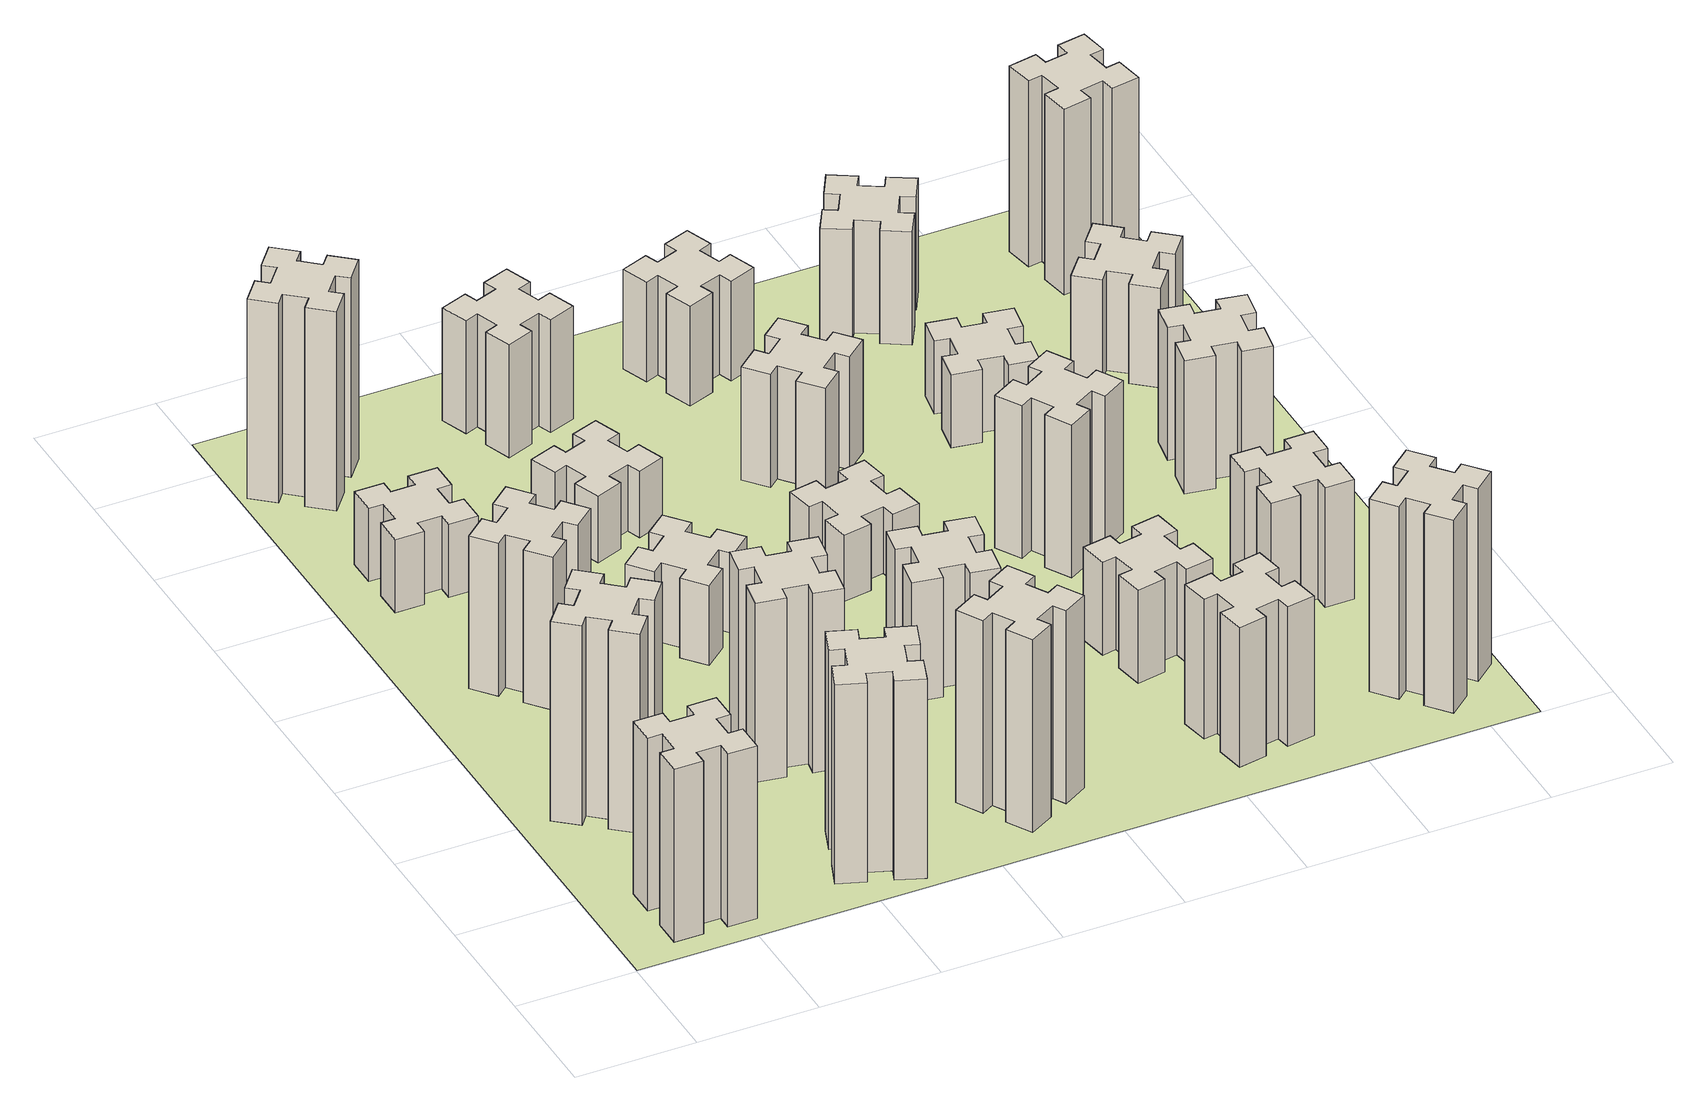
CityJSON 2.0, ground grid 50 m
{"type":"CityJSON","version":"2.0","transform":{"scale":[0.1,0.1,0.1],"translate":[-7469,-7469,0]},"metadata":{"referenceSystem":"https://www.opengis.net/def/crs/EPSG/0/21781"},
"CityObjects":{
"building1":{"type":"Building","attributes":{"class":"1000","function":"1000","usage":"1000","yearOfConstruction":2016,"roofType":"1000","measuredHeight":78,"storeysAboveGround":30,"storeysBelowGround":0},"geometry":[{"type":"Solid","lod":"1","boundaries":[[[[0,1,2,3,4,5,6,7,8,9,10,11,12,13,14,15,16,17,18,19]],[[17,16,20,21]],[[16,15,22,20]],[[15,14,23,22]],[[14,13,24,23]],[[13,12,25,24]],[[12,11,26,25]],[[11,10,27,26]],[[10,9,28,27]],[[9,8,29,28]],[[8,7,30,29]],[[7,6,31,30]],[[6,5,32,31]],[[5,4,33,32]],[[4,3,34,33]],[[3,2,35,34]],[[2,1,36,35]],[[1,0,37,36]],[[0,19,38,37]],[[19,18,39,38]],[[18,17,21,39]],[[24,25,26,27,28,29,30,31,32,33,34,35,36,37,38,39,21,20,22,23]]]]}]},
"building2":{"type":"Building","attributes":{"class":"1000","function":"1000","usage":"1000","yearOfConstruction":2016,"roofType":"1000","measuredHeight":90,"storeysAboveGround":30,"storeysBelowGround":0},"geometry":[{"type":"Solid","lod":"1","boundaries":[[[[40,41,42,43,44,45,46,47,48,49,50,51,52,53,54,55,56,57,58,59]],[[57,56,60,61]],[[56,55,62,60]],[[55,54,63,62]],[[54,53,64,63]],[[53,52,65,64]],[[52,51,66,65]],[[51,50,67,66]],[[50,49,68,67]],[[49,48,69,68]],[[48,47,70,69]],[[47,46,71,70]],[[46,45,72,71]],[[45,44,73,72]],[[44,43,74,73]],[[43,42,75,74]],[[42,41,76,75]],[[41,40,77,76]],[[40,59,78,77]],[[59,58,79,78]],[[58,57,61,79]],[[64,65,66,67,68,69,70,71,72,73,74,75,76,77,78,79,61,60,62,63]]]]}]},
"building3":{"type":"Building","attributes":{"class":"1000","function":"1000","usage":"1000","yearOfConstruction":2016,"roofType":"1000","measuredHeight":69,"storeysAboveGround":30,"storeysBelowGround":0},"geometry":[{"type":"Solid","lod":"1","boundaries":[[[[80,81,82,83,84,85,86,87,88,89,90,91,92,93,94,95,96,97,98,99]],[[97,96,100,101]],[[96,95,102,100]],[[95,94,103,102]],[[94,93,104,103]],[[93,92,105,104]],[[92,91,106,105]],[[91,90,107,106]],[[90,89,108,107]],[[89,88,109,108]],[[88,87,110,109]],[[87,86,111,110]],[[86,85,112,111]],[[85,84,113,112]],[[84,83,114,113]],[[83,82,115,114]],[[82,81,116,115]],[[81,80,117,116]],[[80,99,118,117]],[[99,98,119,118]],[[98,97,101,119]],[[104,105,106,107,108,109,110,111,112,113,114,115,116,117,118,119,101,100,102,103]]]]}]},
"building4":{"type":"Building","attributes":{"class":"1000","function":"1000","usage":"1000","yearOfConstruction":2016,"roofType":"1000","measuredHeight":33,"storeysAboveGround":30,"storeysBelowGround":0},"geometry":[{"type":"Solid","lod":"1","boundaries":[[[[120,121,122,123,124,125,126,127,128,129,130,131,132,133,134,135,136,137,138,139]],[[137,136,140,141]],[[136,135,142,140]],[[135,134,143,142]],[[134,133,144,143]],[[133,132,145,144]],[[132,131,146,145]],[[131,130,147,146]],[[130,129,148,147]],[[129,128,149,148]],[[128,127,150,149]],[[127,126,151,150]],[[126,125,152,151]],[[125,124,153,152]],[[124,123,154,153]],[[123,122,155,154]],[[122,121,156,155]],[[121,120,157,156]],[[120,139,158,157]],[[139,138,159,158]],[[138,137,141,159]],[[144,145,146,147,148,149,150,151,152,153,154,155,156,157,158,159,141,140,142,143]]]]}]},
"building5":{"type":"Building","attributes":{"class":"1000","function":"1000","usage":"1000","yearOfConstruction":2016,"roofType":"1000","measuredHeight":90,"storeysAboveGround":30,"storeysBelowGround":0},"geometry":[{"type":"Solid","lod":"1","boundaries":[[[[160,161,162,163,164,165,166,167,168,169,170,171,172,173,174,175,176,177,178,179]],[[177,176,180,181]],[[176,175,182,180]],[[175,174,183,182]],[[174,173,184,183]],[[173,172,185,184]],[[172,171,186,185]],[[171,170,187,186]],[[170,169,188,187]],[[169,168,189,188]],[[168,167,190,189]],[[167,166,191,190]],[[166,165,192,191]],[[165,164,193,192]],[[164,163,194,193]],[[163,162,195,194]],[[162,161,196,195]],[[161,160,197,196]],[[160,179,198,197]],[[179,178,199,198]],[[178,177,181,199]],[[184,185,186,187,188,189,190,191,192,193,194,195,196,197,198,199,181,180,182,183]]]]}]},
"building6":{"type":"Building","attributes":{"class":"1000","function":"1000","usage":"1000","yearOfConstruction":2016,"roofType":"1000","measuredHeight":90,"storeysAboveGround":30,"storeysBelowGround":0},"geometry":[{"type":"Solid","lod":"1","boundaries":[[[[200,201,202,203,204,205,206,207,208,209,210,211,212,213,214,215,216,217,218,219]],[[217,216,220,221]],[[216,215,222,220]],[[215,214,223,222]],[[214,213,224,223]],[[213,212,225,224]],[[212,211,226,225]],[[211,210,227,226]],[[210,209,228,227]],[[209,208,229,228]],[[208,207,230,229]],[[207,206,231,230]],[[206,205,232,231]],[[205,204,233,232]],[[204,203,234,233]],[[203,202,235,234]],[[202,201,236,235]],[[201,200,237,236]],[[200,219,238,237]],[[219,218,239,238]],[[218,217,221,239]],[[224,225,226,227,228,229,230,231,232,233,234,235,236,237,238,239,221,220,222,223]]]]}]},
"building7":{"type":"Building","attributes":{"class":"1000","function":"1000","usage":"1000","yearOfConstruction":2016,"roofType":"1000","measuredHeight":81,"storeysAboveGround":30,"storeysBelowGround":0},"geometry":[{"type":"Solid","lod":"1","boundaries":[[[[240,241,242,243,244,245,246,247,248,249,250,251,252,253,254,255,256,257,258,259]],[[257,256,260,261]],[[256,255,262,260]],[[255,254,263,262]],[[254,253,264,263]],[[253,252,265,264]],[[252,251,266,265]],[[251,250,267,266]],[[250,249,268,267]],[[249,248,269,268]],[[248,247,270,269]],[[247,246,271,270]],[[246,245,272,271]],[[245,244,273,272]],[[244,243,274,273]],[[243,242,275,274]],[[242,241,276,275]],[[241,240,277,276]],[[240,259,278,277]],[[259,258,279,278]],[[258,257,261,279]],[[264,265,266,267,268,269,270,271,272,273,274,275,276,277,278,279,261,260,262,263]]]]}]},
"building8":{"type":"Building","attributes":{"class":"1000","function":"1000","usage":"1000","yearOfConstruction":2016,"roofType":"1000","measuredHeight":36,"storeysAboveGround":30,"storeysBelowGround":0},"geometry":[{"type":"Solid","lod":"1","boundaries":[[[[280,281,282,283,284,285,286,287,288,289,290,291,292,293,294,295,296,297,298,299]],[[297,296,300,301]],[[296,295,302,300]],[[295,294,303,302]],[[294,293,304,303]],[[293,292,305,304]],[[292,291,306,305]],[[291,290,307,306]],[[290,289,308,307]],[[289,288,309,308]],[[288,287,310,309]],[[287,286,311,310]],[[286,285,312,311]],[[285,284,313,312]],[[284,283,314,313]],[[283,282,315,314]],[[282,281,316,315]],[[281,280,317,316]],[[280,299,318,317]],[[299,298,319,318]],[[298,297,301,319]],[[304,305,306,307,308,309,310,311,312,313,314,315,316,317,318,319,301,300,302,303]]]]}]},
"building9":{"type":"Building","attributes":{"class":"1000","function":"1000","usage":"1000","yearOfConstruction":2016,"roofType":"1000","measuredHeight":87,"storeysAboveGround":30,"storeysBelowGround":0},"geometry":[{"type":"Solid","lod":"1","boundaries":[[[[320,321,322,323,324,325,326,327,328,329,330,331,332,333,334,335,336,337,338,339]],[[337,336,340,341]],[[336,335,342,340]],[[335,334,343,342]],[[334,333,344,343]],[[333,332,345,344]],[[332,331,346,345]],[[331,330,347,346]],[[330,329,348,347]],[[329,328,349,348]],[[328,327,350,349]],[[327,326,351,350]],[[326,325,352,351]],[[325,324,353,352]],[[324,323,354,353]],[[323,322,355,354]],[[322,321,356,355]],[[321,320,357,356]],[[320,339,358,357]],[[339,338,359,358]],[[338,337,341,359]],[[344,345,346,347,348,349,350,351,352,353,354,355,356,357,358,359,341,340,342,343]]]]}]},
"building10":{"type":"Building","attributes":{"class":"1000","function":"1000","usage":"1000","yearOfConstruction":2016,"roofType":"1000","measuredHeight":30,"storeysAboveGround":30,"storeysBelowGround":0},"geometry":[{"type":"Solid","lod":"1","boundaries":[[[[360,361,362,363,364,365,366,367,368,369,370,371,372,373,374,375,376,377,378,379]],[[377,376,380,381]],[[376,375,382,380]],[[375,374,383,382]],[[374,373,384,383]],[[373,372,385,384]],[[372,371,386,385]],[[371,370,387,386]],[[370,369,388,387]],[[369,368,389,388]],[[368,367,390,389]],[[367,366,391,390]],[[366,365,392,391]],[[365,364,393,392]],[[364,363,394,393]],[[363,362,395,394]],[[362,361,396,395]],[[361,360,397,396]],[[360,379,398,397]],[[379,378,399,398]],[[378,377,381,399]],[[384,385,386,387,388,389,390,391,392,393,394,395,396,397,398,399,381,380,382,383]]]]}]},
"building11":{"type":"Building","attributes":{"class":"1000","function":"1000","usage":"1000","yearOfConstruction":2016,"roofType":"1000","measuredHeight":51,"storeysAboveGround":30,"storeysBelowGround":0},"geometry":[{"type":"Solid","lod":"1","boundaries":[[[[400,401,402,403,404,405,406,407,408,409,410,411,412,413,414,415,416,417,418,419]],[[417,416,420,421]],[[416,415,422,420]],[[415,414,423,422]],[[414,413,424,423]],[[413,412,425,424]],[[412,411,426,425]],[[411,410,427,426]],[[410,409,428,427]],[[409,408,429,428]],[[408,407,430,429]],[[407,406,431,430]],[[406,405,432,431]],[[405,404,433,432]],[[404,403,434,433]],[[403,402,435,434]],[[402,401,436,435]],[[401,400,437,436]],[[400,419,438,437]],[[419,418,439,438]],[[418,417,421,439]],[[424,425,426,427,428,429,430,431,432,433,434,435,436,437,438,439,421,420,422,423]]]]}]},
"building12":{"type":"Building","attributes":{"class":"1000","function":"1000","usage":"1000","yearOfConstruction":2016,"roofType":"1000","measuredHeight":54,"storeysAboveGround":30,"storeysBelowGround":0},"geometry":[{"type":"Solid","lod":"1","boundaries":[[[[440,441,442,443,444,445,446,447,448,449,450,451,452,453,454,455,456,457,458,459]],[[457,456,460,461]],[[456,455,462,460]],[[455,454,463,462]],[[454,453,464,463]],[[453,452,465,464]],[[452,451,466,465]],[[451,450,467,466]],[[450,449,468,467]],[[449,448,469,468]],[[448,447,470,469]],[[447,446,471,470]],[[446,445,472,471]],[[445,444,473,472]],[[444,443,474,473]],[[443,442,475,474]],[[442,441,476,475]],[[441,440,477,476]],[[440,459,478,477]],[[459,458,479,478]],[[458,457,461,479]],[[464,465,466,467,468,469,470,471,472,473,474,475,476,477,478,479,461,460,462,463]]]]}]},
"building13":{"type":"Building","attributes":{"class":"1000","function":"1000","usage":"1000","yearOfConstruction":2016,"roofType":"1000","measuredHeight":30,"storeysAboveGround":30,"storeysBelowGround":0},"geometry":[{"type":"Solid","lod":"1","boundaries":[[[[480,481,482,483,484,485,486,487,488,489,490,491,492,493,494,495,496,497,498,499]],[[497,496,500,501]],[[496,495,502,500]],[[495,494,503,502]],[[494,493,504,503]],[[493,492,505,504]],[[492,491,506,505]],[[491,490,507,506]],[[490,489,508,507]],[[489,488,509,508]],[[488,487,510,509]],[[487,486,511,510]],[[486,485,512,511]],[[485,484,513,512]],[[484,483,514,513]],[[483,482,515,514]],[[482,481,516,515]],[[481,480,517,516]],[[480,499,518,517]],[[499,498,519,518]],[[498,497,501,519]],[[504,505,506,507,508,509,510,511,512,513,514,515,516,517,518,519,501,500,502,503]]]]}]},
"building14":{"type":"Building","attributes":{"class":"1000","function":"1000","usage":"1000","yearOfConstruction":2016,"roofType":"1000","measuredHeight":51,"storeysAboveGround":30,"storeysBelowGround":0},"geometry":[{"type":"Solid","lod":"1","boundaries":[[[[520,521,522,523,524,525,526,527,528,529,530,531,532,533,534,535,536,537,538,539]],[[537,536,540,541]],[[536,535,542,540]],[[535,534,543,542]],[[534,533,544,543]],[[533,532,545,544]],[[532,531,546,545]],[[531,530,547,546]],[[530,529,548,547]],[[529,528,549,548]],[[528,527,550,549]],[[527,526,551,550]],[[526,525,552,551]],[[525,524,553,552]],[[524,523,554,553]],[[523,522,555,554]],[[522,521,556,555]],[[521,520,557,556]],[[520,539,558,557]],[[539,538,559,558]],[[538,537,541,559]],[[544,545,546,547,548,549,550,551,552,553,554,555,556,557,558,559,541,540,542,543]]]]}]},
"building15":{"type":"Building","attributes":{"class":"1000","function":"1000","usage":"1000","yearOfConstruction":2016,"roofType":"1000","measuredHeight":63,"storeysAboveGround":30,"storeysBelowGround":0},"geometry":[{"type":"Solid","lod":"1","boundaries":[[[[560,561,562,563,564,565,566,567,568,569,570,571,572,573,574,575,576,577,578,579]],[[577,576,580,581]],[[576,575,582,580]],[[575,574,583,582]],[[574,573,584,583]],[[573,572,585,584]],[[572,571,586,585]],[[571,570,587,586]],[[570,569,588,587]],[[569,568,589,588]],[[568,567,590,589]],[[567,566,591,590]],[[566,565,592,591]],[[565,564,593,592]],[[564,563,594,593]],[[563,562,595,594]],[[562,561,596,595]],[[561,560,597,596]],[[560,579,598,597]],[[579,578,599,598]],[[578,577,581,599]],[[584,585,586,587,588,589,590,591,592,593,594,595,596,597,598,599,581,580,582,583]]]]}]},
"building16":{"type":"Building","attributes":{"class":"1000","function":"1000","usage":"1000","yearOfConstruction":2016,"roofType":"1000","measuredHeight":45,"storeysAboveGround":30,"storeysBelowGround":0},"geometry":[{"type":"Solid","lod":"1","boundaries":[[[[600,601,602,603,604,605,606,607,608,609,610,611,612,613,614,615,616,617,618,619]],[[617,616,620,621]],[[616,615,622,620]],[[615,614,623,622]],[[614,613,624,623]],[[613,612,625,624]],[[612,611,626,625]],[[611,610,627,626]],[[610,609,628,627]],[[609,608,629,628]],[[608,607,630,629]],[[607,606,631,630]],[[606,605,632,631]],[[605,604,633,632]],[[604,603,634,633]],[[603,602,635,634]],[[602,601,636,635]],[[601,600,637,636]],[[600,619,638,637]],[[619,618,639,638]],[[618,617,621,639]],[[624,625,626,627,628,629,630,631,632,633,634,635,636,637,638,639,621,620,622,623]]]]}]},
"building17":{"type":"Building","attributes":{"class":"1000","function":"1000","usage":"1000","yearOfConstruction":2016,"roofType":"1000","measuredHeight":42,"storeysAboveGround":30,"storeysBelowGround":0},"geometry":[{"type":"Solid","lod":"1","boundaries":[[[[640,641,642,643,644,645,646,647,648,649,650,651,652,653,654,655,656,657,658,659]],[[657,656,660,661]],[[656,655,662,660]],[[655,654,663,662]],[[654,653,664,663]],[[653,652,665,664]],[[652,651,666,665]],[[651,650,667,666]],[[650,649,668,667]],[[649,648,669,668]],[[648,647,670,669]],[[647,646,671,670]],[[646,645,672,671]],[[645,644,673,672]],[[644,643,674,673]],[[643,642,675,674]],[[642,641,676,675]],[[641,640,677,676]],[[640,659,678,677]],[[659,658,679,678]],[[658,657,661,679]],[[664,665,666,667,668,669,670,671,672,673,674,675,676,677,678,679,661,660,662,663]]]]}]},
"building18":{"type":"Building","attributes":{"class":"1000","function":"1000","usage":"1000","yearOfConstruction":2016,"roofType":"1000","measuredHeight":69,"storeysAboveGround":30,"storeysBelowGround":0},"geometry":[{"type":"Solid","lod":"1","boundaries":[[[[680,681,682,683,684,685,686,687,688,689,690,691,692,693,694,695,696,697,698,699]],[[697,696,700,701]],[[696,695,702,700]],[[695,694,703,702]],[[694,693,704,703]],[[693,692,705,704]],[[692,691,706,705]],[[691,690,707,706]],[[690,689,708,707]],[[689,688,709,708]],[[688,687,710,709]],[[687,686,711,710]],[[686,685,712,711]],[[685,684,713,712]],[[684,683,714,713]],[[683,682,715,714]],[[682,681,716,715]],[[681,680,717,716]],[[680,699,718,717]],[[699,698,719,718]],[[698,697,701,719]],[[704,705,706,707,708,709,710,711,712,713,714,715,716,717,718,719,701,700,702,703]]]]}]},
"building19":{"type":"Building","attributes":{"class":"1000","function":"1000","usage":"1000","yearOfConstruction":2016,"roofType":"1000","measuredHeight":33,"storeysAboveGround":30,"storeysBelowGround":0},"geometry":[{"type":"Solid","lod":"1","boundaries":[[[[720,721,722,723,724,725,726,727,728,729,730,731,732,733,734,735,736,737,738,739]],[[737,736,740,741]],[[736,735,742,740]],[[735,734,743,742]],[[734,733,744,743]],[[733,732,745,744]],[[732,731,746,745]],[[731,730,747,746]],[[730,729,748,747]],[[729,728,749,748]],[[728,727,750,749]],[[727,726,751,750]],[[726,725,752,751]],[[725,724,753,752]],[[724,723,754,753]],[[723,722,755,754]],[[722,721,756,755]],[[721,720,757,756]],[[720,739,758,757]],[[739,738,759,758]],[[738,737,741,759]],[[744,745,746,747,748,749,750,751,752,753,754,755,756,757,758,759,741,740,742,743]]]]}]},
"building20":{"type":"Building","attributes":{"class":"1000","function":"1000","usage":"1000","yearOfConstruction":2016,"roofType":"1000","measuredHeight":87,"storeysAboveGround":30,"storeysBelowGround":0},"geometry":[{"type":"Solid","lod":"1","boundaries":[[[[760,761,762,763,764,765,766,767,768,769,770,771,772,773,774,775,776,777,778,779]],[[777,776,780,781]],[[776,775,782,780]],[[775,774,783,782]],[[774,773,784,783]],[[773,772,785,784]],[[772,771,786,785]],[[771,770,787,786]],[[770,769,788,787]],[[769,768,789,788]],[[768,767,790,789]],[[767,766,791,790]],[[766,765,792,791]],[[765,764,793,792]],[[764,763,794,793]],[[763,762,795,794]],[[762,761,796,795]],[[761,760,797,796]],[[760,779,798,797]],[[779,778,799,798]],[[778,777,781,799]],[[784,785,786,787,788,789,790,791,792,793,794,795,796,797,798,799,781,780,782,783]]]]}]},
"building21":{"type":"Building","attributes":{"class":"1000","function":"1000","usage":"1000","yearOfConstruction":2016,"roofType":"1000","measuredHeight":54,"storeysAboveGround":30,"storeysBelowGround":0},"geometry":[{"type":"Solid","lod":"1","boundaries":[[[[800,801,802,803,804,805,806,807,808,809,810,811,812,813,814,815,816,817,818,819]],[[817,816,820,821]],[[816,815,822,820]],[[815,814,823,822]],[[814,813,824,823]],[[813,812,825,824]],[[812,811,826,825]],[[811,810,827,826]],[[810,809,828,827]],[[809,808,829,828]],[[808,807,830,829]],[[807,806,831,830]],[[806,805,832,831]],[[805,804,833,832]],[[804,803,834,833]],[[803,802,835,834]],[[802,801,836,835]],[[801,800,837,836]],[[800,819,838,837]],[[819,818,839,838]],[[818,817,821,839]],[[824,825,826,827,828,829,830,831,832,833,834,835,836,837,838,839,821,820,822,823]]]]}]},
"building22":{"type":"Building","attributes":{"class":"1000","function":"1000","usage":"1000","yearOfConstruction":2016,"roofType":"1000","measuredHeight":51,"storeysAboveGround":30,"storeysBelowGround":0},"geometry":[{"type":"Solid","lod":"1","boundaries":[[[[840,841,842,843,844,845,846,847,848,849,850,851,852,853,854,855,856,857,858,859]],[[857,856,860,861]],[[856,855,862,860]],[[855,854,863,862]],[[854,853,864,863]],[[853,852,865,864]],[[852,851,866,865]],[[851,850,867,866]],[[850,849,868,867]],[[849,848,869,868]],[[848,847,870,869]],[[847,846,871,870]],[[846,845,872,871]],[[845,844,873,872]],[[844,843,874,873]],[[843,842,875,874]],[[842,841,876,875]],[[841,840,877,876]],[[840,859,878,877]],[[859,858,879,878]],[[858,857,861,879]],[[864,865,866,867,868,869,870,871,872,873,874,875,876,877,878,879,861,860,862,863]]]]}]},
"building23":{"type":"Building","attributes":{"class":"1000","function":"1000","usage":"1000","yearOfConstruction":2016,"roofType":"1000","measuredHeight":60,"storeysAboveGround":30,"storeysBelowGround":0},"geometry":[{"type":"Solid","lod":"1","boundaries":[[[[880,881,882,883,884,885,886,887,888,889,890,891,892,893,894,895,896,897,898,899]],[[897,896,900,901]],[[896,895,902,900]],[[895,894,903,902]],[[894,893,904,903]],[[893,892,905,904]],[[892,891,906,905]],[[891,890,907,906]],[[890,889,908,907]],[[889,888,909,908]],[[888,887,910,909]],[[887,886,911,910]],[[886,885,912,911]],[[885,884,913,912]],[[884,883,914,913]],[[883,882,915,914]],[[882,881,916,915]],[[881,880,917,916]],[[880,899,918,917]],[[899,898,919,918]],[[898,897,901,919]],[[904,905,906,907,908,909,910,911,912,913,914,915,916,917,918,919,901,900,902,903]]]]}]},
"building24":{"type":"Building","attributes":{"class":"1000","function":"1000","usage":"1000","yearOfConstruction":2016,"roofType":"1000","measuredHeight":45,"storeysAboveGround":30,"storeysBelowGround":0},"geometry":[{"type":"Solid","lod":"1","boundaries":[[[[920,921,922,923,924,925,926,927,928,929,930,931,932,933,934,935,936,937,938,939]],[[937,936,940,941]],[[936,935,942,940]],[[935,934,943,942]],[[934,933,944,943]],[[933,932,945,944]],[[932,931,946,945]],[[931,930,947,946]],[[930,929,948,947]],[[929,928,949,948]],[[928,927,950,949]],[[927,926,951,950]],[[926,925,952,951]],[[925,924,953,952]],[[924,923,954,953]],[[923,922,955,954]],[[922,921,956,955]],[[921,920,957,956]],[[920,939,958,957]],[[939,938,959,958]],[[938,937,941,959]],[[944,945,946,947,948,949,950,951,952,953,954,955,956,957,958,959,941,940,942,943]]]]}]},
"building25":{"type":"Building","attributes":{"class":"1000","function":"1000","usage":"1000","yearOfConstruction":2016,"roofType":"1000","measuredHeight":84,"storeysAboveGround":30,"storeysBelowGround":0},"geometry":[{"type":"Solid","lod":"1","boundaries":[[[[960,961,962,963,964,965,966,967,968,969,970,971,972,973,974,975,976,977,978,979]],[[977,976,980,981]],[[976,975,982,980]],[[975,974,983,982]],[[974,973,984,983]],[[973,972,985,984]],[[972,971,986,985]],[[971,970,987,986]],[[970,969,988,987]],[[969,968,989,988]],[[968,967,990,989]],[[967,966,991,990]],[[966,965,992,991]],[[965,964,993,992]],[[964,963,994,993]],[[963,962,995,994]],[[962,961,996,995]],[[961,960,997,996]],[[960,979,998,997]],[[979,978,999,998]],[[978,977,981,999]],[[984,985,986,987,988,989,990,991,992,993,994,995,996,997,998,999,981,980,982,983]]]]}]},
"landuse1":{"type":"LandUse","attributes":{"name":"plot1","function":"1010"},"geometry":[{"type":"MultiSurface","lod":"1","boundaries":[[[1000,1001,1002,1003]]]}]}
},
"vertices":[
[265,325,0],[265,225,0],[205,225,0],[205,105,0],[325,105,0],[325,165,0],[425,165,0],[425,105,0],[545,105,0],[545,225,0],[485,225,0],[485,325,0],[545,325,0],[545,445,0],[425,445,0],[425,385,0],[325,385,0],[325,445,0],[205,445,0],[205,325,0],[325,385,780],[325,445,780],[425,385,780],[425,445,780],[545,445,780],[545,325,780],[485,325,780],[485,225,780],[545,225,780],[545,105,780],[425,105,780],[425,165,780],[325,165,780],[325,105,780],[205,105,780],[205,225,780],[265,225,780],[265,325,780],[205,325,780],[205,445,780],
[484,1067,0],[408,1132,0],[446,1178,0],[354,1255,0],[277,1163,0],[323,1124,0],[259,1048,0],[213,1086,0],[136,994,0],[228,917,0],[266,963,0],[343,899,0],[304,853,0],[396,776,0],[473,868,0],[427,906,0],[492,983,0],[538,944,0],[615,1036,0],[523,1113,0],[492,983,900],[538,944,900],[427,906,900],[473,868,900],[396,776,900],[304,853,900],[343,899,900],[266,963,900],[228,917,900],[136,994,900],[213,1086,900],[259,1048,900],[323,1124,900],[277,1163,900],[354,1255,900],[446,1178,900],[408,1132,900],[484,1067,900],[523,1113,900],[615,1036,900],
[592,1888,0],[527,1964,0],[573,2003,0],[496,2095,0],[404,2018,0],[443,1972,0],[366,1907,0],[328,1953,0],[236,1876,0],[313,1784,0],[359,1823,0],[423,1746,0],[377,1708,0],[454,1616,0],[546,1693,0],[508,1739,0],[584,1803,0],[623,1757,0],[715,1834,0],[638,1926,0],[584,1803,690],[623,1757,690],[508,1739,690],[546,1693,690],[454,1616,690],[377,1708,690],[423,1746,690],[359,1823,690],[313,1784,690],[236,1876,690],[328,1953,690],[366,1907,690],[443,1972,690],[404,2018,690],[496,2095,690],[573,2003,690],[527,1964,690],[592,1888,690],[638,1926,690],[715,1834,690],
[485,2545,0],[485,2645,0],[545,2645,0],[545,2765,0],[425,2765,0],[425,2705,0],[325,2705,0],[325,2765,0],[205,2765,0],[205,2645,0],[265,2645,0],[265,2545,0],[205,2545,0],[205,2425,0],[325,2425,0],[325,2485,0],[425,2485,0],[425,2425,0],[545,2425,0],[545,2545,0],[425,2485,330],[425,2425,330],[325,2485,330],[325,2425,330],[205,2425,330],[205,2545,330],[265,2545,330],[265,2645,330],[205,2645,330],[205,2765,330],[325,2765,330],[325,2705,330],[425,2705,330],[425,2765,330],[545,2765,330],[545,2645,330],[485,2645,330],[485,2545,330],[545,2545,330],[545,2425,330],
[1029,360,0],[995,266,0],[939,287,0],[897,174,0],[1010,133,0],[1031,189,0],[1125,155,0],[1104,99,0],[1217,57,0],[1258,170,0],[1202,191,0],[1236,285,0],[1292,264,0],[1333,377,0],[1220,418,0],[1200,362,0],[1106,396,0],[1127,452,0],[1014,493,0],[973,380,0],[1106,396,900],[1127,452,900],[1200,362,900],[1220,418,900],[1333,377,900],[1292,264,900],[1236,285,900],[1202,191,900],[1258,170,900],[1217,57,900],[1104,99,900],[1125,155,900],[1031,189,900],[1010,133,900],[897,174,900],[939,287,900],[995,266,900],[1029,360,900],[973,380,900],[1014,493,900],
[384,3387,0],[308,3452,0],[346,3498,0],[254,3575,0],[177,3483,0],[223,3444,0],[159,3368,0],[113,3406,0],[36,3314,0],[128,3237,0],[166,3283,0],[243,3219,0],[204,3173,0],[296,3096,0],[373,3188,0],[327,3226,0],[392,3303,0],[438,3264,0],[515,3356,0],[423,3433,0],[392,3303,900],[438,3264,900],[327,3226,900],[373,3188,900],[296,3096,900],[204,3173,900],[243,3219,900],[166,3283,900],[128,3237,900],[36,3314,900],[113,3406,900],[159,3368,900],[223,3444,900],[177,3483,900],[254,3575,900],[346,3498,900],[308,3452,900],[384,3387,900],[423,3433,900],[515,3356,900],
[1047,916,0],[1145,898,0],[1135,839,0],[1253,818,0],[1274,937,0],[1215,947,0],[1232,1045,0],[1291,1035,0],[1312,1153,0],[1194,1174,0],[1184,1115,0],[1085,1132,0],[1096,1191,0],[977,1212,0],[957,1094,0],[1016,1084,0],[998,985,0],[939,996,0],[918,877,0],[1037,857,0],[998,985,810],[939,996,810],[1016,1084,810],[957,1094,810],[977,1212,810],[1096,1191,810],[1085,1132,810],[1184,1115,810],[1194,1174,810],[1312,1153,810],[1291,1035,810],[1232,1045,810],[1215,947,810],[1274,937,810],[1253,818,810],[1135,839,810],[1145,898,810],[1047,916,810],[1037,857,810],[918,877,810],
[1083,1972,0],[1006,1907,0],[968,1953,0],[876,1876,0],[953,1784,0],[999,1823,0],[1063,1746,0],[1017,1708,0],[1094,1616,0],[1186,1693,0],[1148,1739,0],[1224,1803,0],[1263,1757,0],[1355,1834,0],[1278,1926,0],[1232,1888,0],[1167,1964,0],[1213,2003,0],[1136,2095,0],[1044,2018,0],[1167,1964,360],[1213,2003,360],[1232,1888,360],[1278,1926,360],[1355,1834,360],[1263,1757,360],[1224,1803,360],[1148,1739,360],[1186,1693,360],[1094,1616,360],[1017,1708,360],[1063,1746,360],[999,1823,360],[953,1784,360],[876,1876,360],[968,1953,360],[1006,1907,360],[1083,1972,360],[1044,2018,360],[1136,2095,360],
[1744,496,0],[1657,446,0],[1627,498,0],[1523,438,0],[1583,334,0],[1635,364,0],[1685,277,0],[1633,247,0],[1693,143,0],[1797,203,0],[1767,255,0],[1854,305,0],[1884,253,0],[1988,313,0],[1928,417,0],[1876,387,0],[1826,474,0],[1878,504,0],[1818,608,0],[1714,548,0],[1826,474,870],[1878,504,870],[1876,387,870],[1928,417,870],[1988,313,870],[1884,253,870],[1854,305,870],[1767,255,870],[1797,203,870],[1693,143,870],[1633,247,870],[1685,277,870],[1635,364,870],[1583,334,870],[1523,438,870],[1627,498,870],[1657,446,870],[1744,496,870],[1714,548,870],[1818,608,870],
[1106,2475,0],[1200,2509,0],[1220,2453,0],[1333,2494,0],[1292,2607,0],[1236,2586,0],[1202,2680,0],[1258,2700,0],[1217,2813,0],[1104,2772,0],[1125,2716,0],[1031,2682,0],[1010,2738,0],[897,2697,0],[939,2584,0],[995,2605,0],[1029,2511,0],[973,2490,0],[1014,2377,0],[1127,2419,0],[1029,2511,300],[973,2490,300],[995,2605,300],[939,2584,300],[897,2697,300],[1010,2738,300],[1031,2682,300],[1125,2716,300],[1104,2772,300],[1217,2813,300],[1258,2700,300],[1202,2680,300],[1236,2586,300],[1292,2607,300],[1333,2494,300],[1220,2453,300],[1200,2509,300],[1106,2475,300],[1127,2419,300],[1014,2377,300],
[1125,3456,0],[1031,3422,0],[1010,3478,0],[897,3437,0],[939,3324,0],[995,3345,0],[1029,3251,0],[973,3230,0],[1014,3117,0],[1127,3159,0],[1106,3215,0],[1200,3249,0],[1220,3193,0],[1333,3234,0],[1292,3347,0],[1236,3326,0],[1202,3420,0],[1258,3440,0],[1217,3553,0],[1104,3512,0],[1202,3420,510],[1258,3440,510],[1236,3326,510],[1292,3347,510],[1333,3234,510],[1220,3193,510],[1200,3249,510],[1106,3215,510],[1127,3159,510],[1014,3117,510],[973,3230,510],[1029,3251,510],[995,3345,510],[939,3324,510],[897,3437,510],[1010,3478,510],[1031,3422,510],[1125,3456,510],[1104,3512,510],[1217,3553,510],
[1955,1147,0],[1972,1245,0],[2031,1235,0],[2052,1353,0],[1934,1374,0],[1924,1315,0],[1825,1332,0],[1836,1391,0],[1717,1412,0],[1697,1294,0],[1756,1284,0],[1738,1185,0],[1679,1196,0],[1658,1077,0],[1777,1057,0],[1787,1116,0],[1885,1098,0],[1875,1039,0],[1993,1018,0],[2014,1137,0],[1885,1098,540],[1875,1039,540],[1787,1116,540],[1777,1057,540],[1658,1077,540],[1679,1196,540],[1738,1185,540],[1756,1284,540],[1697,1294,540],[1717,1412,540],[1836,1391,540],[1825,1332,540],[1924,1315,540],[1934,1374,540],[2052,1353,540],[2031,1235,540],[1972,1245,540],[1955,1147,540],[2014,1137,540],[1993,1018,540],
[1972,1925,0],[1955,2024,0],[2014,2034,0],[1993,2152,0],[1875,2131,0],[1885,2072,0],[1787,2055,0],[1777,2114,0],[1658,2093,0],[1679,1975,0],[1738,1985,0],[1756,1887,0],[1697,1877,0],[1717,1758,0],[1836,1779,0],[1825,1838,0],[1924,1856,0],[1934,1797,0],[2052,1817,0],[2031,1936,0],[1924,1856,300],[1934,1797,300],[1825,1838,300],[1836,1779,300],[1717,1758,300],[1697,1877,300],[1756,1887,300],[1738,1985,300],[1679,1975,300],[1658,2093,300],[1777,2114,300],[1787,2055,300],[1885,2072,300],[1875,2131,300],[1993,2152,300],[2014,2034,300],[1955,2024,300],[1972,1925,300],[2031,1936,300],[2052,1817,300],
[1988,2479,0],[2064,2543,0],[2103,2497,0],[2195,2574,0],[2118,2666,0],[2072,2628,0],[2007,2704,0],[2053,2743,0],[1976,2835,0],[1884,2758,0],[1923,2712,0],[1846,2647,0],[1808,2693,0],[1716,2616,0],[1793,2524,0],[1839,2563,0],[1903,2486,0],[1857,2448,0],[1934,2356,0],[2026,2433,0],[1903,2486,510],[1857,2448,510],[1839,2563,510],[1793,2524,510],[1716,2616,510],[1808,2693,510],[1846,2647,510],[1923,2712,510],[1884,2758,510],[1976,2835,510],[2053,2743,510],[2007,2704,510],[2072,2628,510],[2118,2666,510],[2195,2574,510],[2103,2497,510],[2064,2543,510],[1988,2479,510],[2026,2433,510],[1934,2356,510],
[2665,258,0],[2764,276,0],[2774,217,0],[2892,237,0],[2871,356,0],[2812,345,0],[2795,444,0],[2854,454,0],[2833,572,0],[2715,551,0],[2725,492,0],[2627,475,0],[2617,534,0],[2498,513,0],[2519,395,0],[2578,405,0],[2596,307,0],[2537,297,0],[2557,178,0],[2676,199,0],[2596,307,630],[2537,297,630],[2578,405,630],[2519,395,630],[2498,513,630],[2617,534,630],[2627,475,630],[2725,492,630],[2715,551,630],[2833,572,630],[2854,454,630],[2795,444,630],[2812,345,630],[2871,356,630],[2892,237,630],[2774,217,630],[2764,276,630],[2665,258,630],[2676,199,630],[2557,178,630],
[1865,3456,0],[1771,3422,0],[1750,3478,0],[1637,3437,0],[1679,3324,0],[1735,3345,0],[1769,3251,0],[1713,3230,0],[1754,3117,0],[1867,3159,0],[1846,3215,0],[1940,3249,0],[1960,3193,0],[2073,3234,0],[2032,3347,0],[1976,3326,0],[1942,3420,0],[1998,3440,0],[1957,3553,0],[1844,3512,0],[1942,3420,450],[1998,3440,450],[1976,3326,450],[2032,3347,450],[2073,3234,450],[1960,3193,450],[1940,3249,450],[1846,3215,450],[1867,3159,450],[1754,3117,450],[1713,3230,450],[1769,3251,450],[1735,3345,450],[1679,3324,450],[1637,3437,450],[1750,3478,450],[1771,3422,450],[1865,3456,450],[1844,3512,450],[1957,3553,450],
[2625,1132,0],[2527,1115,0],[2517,1174,0],[2398,1153,0],[2419,1035,0],[2478,1045,0],[2496,947,0],[2437,937,0],[2457,818,0],[2576,839,0],[2565,898,0],[2664,916,0],[2674,857,0],[2792,877,0],[2771,996,0],[2712,985,0],[2695,1084,0],[2754,1094,0],[2733,1212,0],[2615,1191,0],[2695,1084,420],[2754,1094,420],[2712,985,420],[2771,996,420],[2792,877,420],[2674,857,420],[2664,916,420],[2565,898,420],[2576,839,420],[2457,818,420],[2437,937,420],[2496,947,420],[2478,1045,420],[2419,1035,420],[2398,1153,420],[2517,1174,420],[2527,1115,420],[2625,1132,420],[2615,1191,420],[2733,1212,420],
[2475,1744,0],[2525,1657,0],[2473,1627,0],[2533,1523,0],[2637,1583,0],[2607,1635,0],[2694,1685,0],[2724,1633,0],[2828,1693,0],[2768,1797,0],[2716,1767,0],[2666,1854,0],[2718,1884,0],[2658,1988,0],[2554,1928,0],[2584,1876,0],[2497,1826,0],[2467,1878,0],[2363,1818,0],[2423,1714,0],[2497,1826,690],[2467,1878,690],[2584,1876,690],[2554,1928,690],[2658,1988,690],[2718,1884,690],[2666,1854,690],[2716,1767,690],[2768,1797,690],[2828,1693,690],[2724,1633,690],[2694,1685,690],[2607,1635,690],[2637,1583,690],[2533,1523,690],[2473,1627,690],[2525,1657,690],[2475,1744,690],[2423,1714,690],[2363,1818,690],
[2627,2496,0],[2725,2478,0],[2715,2419,0],[2833,2398,0],[2854,2517,0],[2795,2527,0],[2812,2625,0],[2871,2615,0],[2892,2733,0],[2774,2754,0],[2764,2695,0],[2665,2712,0],[2676,2771,0],[2557,2792,0],[2537,2674,0],[2596,2664,0],[2578,2565,0],[2519,2576,0],[2498,2457,0],[2617,2437,0],[2578,2565,330],[2519,2576,330],[2596,2664,330],[2537,2674,330],[2557,2792,330],[2676,2771,330],[2665,2712,330],[2764,2695,330],[2774,2754,330],[2892,2733,330],[2871,2615,330],[2812,2625,330],[2795,2527,330],[2854,2517,330],[2833,2398,330],[2715,2419,330],[2725,2478,330],[2627,2496,330],[2617,2437,330],[2498,2457,330],
[3468,259,0],[3544,323,0],[3583,277,0],[3675,354,0],[3598,446,0],[3552,408,0],[3487,484,0],[3533,523,0],[3456,615,0],[3364,538,0],[3403,492,0],[3326,427,0],[3288,473,0],[3196,396,0],[3273,304,0],[3319,343,0],[3383,266,0],[3337,228,0],[3414,136,0],[3506,213,0],[3383,266,870],[3337,228,870],[3319,343,870],[3273,304,870],[3196,396,870],[3288,473,870],[3326,427,870],[3403,492,870],[3364,538,870],[3456,615,870],[3533,523,870],[3487,484,870],[3552,408,870],[3598,446,870],[3675,354,870],[3583,277,870],[3544,323,870],[3468,259,870],[3506,213,870],[3414,136,870],
[3185,1005,0],[3285,1005,0],[3285,945,0],[3405,945,0],[3405,1065,0],[3345,1065,0],[3345,1165,0],[3405,1165,0],[3405,1285,0],[3285,1285,0],[3285,1225,0],[3185,1225,0],[3185,1285,0],[3065,1285,0],[3065,1165,0],[3125,1165,0],[3125,1065,0],[3065,1065,0],[3065,945,0],[3185,945,0],[3125,1065,540],[3065,1065,540],[3125,1165,540],[3065,1165,540],[3065,1285,540],[3185,1285,540],[3185,1225,540],[3285,1225,540],[3285,1285,540],[3405,1285,540],[3405,1165,540],[3345,1165,540],[3345,1065,540],[3405,1065,540],[3405,945,540],[3285,945,540],[3285,1005,540],[3185,1005,540],[3185,945,540],[3065,945,540],
[2694,3406,0],[2607,3456,0],[2637,3508,0],[2533,3568,0],[2473,3464,0],[2525,3434,0],[2475,3347,0],[2423,3377,0],[2363,3273,0],[2467,3213,0],[2497,3265,0],[2584,3215,0],[2554,3163,0],[2658,3103,0],[2718,3207,0],[2666,3237,0],[2716,3324,0],[2768,3294,0],[2828,3398,0],[2724,3458,0],[2716,3324,510],[2768,3294,510],[2666,3237,510],[2718,3207,510],[2658,3103,510],[2554,3163,510],[2584,3215,510],[2497,3265,510],[2467,3213,510],[2363,3273,510],[2423,3377,510],[2475,3347,510],[2525,3434,510],[2473,3464,510],[2533,3568,510],[2637,3508,510],[2607,3456,510],[2694,3406,510],[2724,3458,510],[2828,3398,510],
[3267,1856,0],[3365,1838,0],[3355,1779,0],[3473,1758,0],[3494,1877,0],[3435,1887,0],[3452,1985,0],[3511,1975,0],[3532,2093,0],[3414,2114,0],[3404,2055,0],[3305,2072,0],[3316,2131,0],[3197,2152,0],[3177,2034,0],[3236,2024,0],[3218,1925,0],[3159,1936,0],[3138,1817,0],[3257,1797,0],[3218,1925,600],[3159,1936,600],[3236,2024,600],[3177,2034,600],[3197,2152,600],[3316,2131,600],[3305,2072,600],[3404,2055,600],[3414,2114,600],[3532,2093,600],[3511,1975,600],[3452,1985,600],[3435,1887,600],[3494,1877,600],[3473,1758,600],[3355,1779,600],[3365,1838,600],[3267,1856,600],[3257,1797,600],[3138,1817,600],
[3444,2747,0],[3368,2812,0],[3406,2858,0],[3314,2935,0],[3237,2843,0],[3283,2804,0],[3219,2728,0],[3173,2766,0],[3096,2674,0],[3188,2597,0],[3226,2643,0],[3303,2579,0],[3264,2533,0],[3356,2456,0],[3433,2548,0],[3387,2586,0],[3452,2663,0],[3498,2624,0],[3575,2716,0],[3483,2793,0],[3452,2663,450],[3498,2624,450],[3387,2586,450],[3433,2548,450],[3356,2456,450],[3264,2533,450],[3303,2579,450],[3226,2643,450],[3188,2597,450],[3096,2674,450],[3173,2766,450],[3219,2728,450],[3283,2804,450],[3237,2843,450],[3314,2935,450],[3406,2858,450],[3368,2812,450],[3444,2747,450],[3483,2793,450],[3575,2716,450],
[3552,3305,0],[3535,3404,0],[3594,3414,0],[3573,3532,0],[3455,3511,0],[3465,3452,0],[3367,3435,0],[3357,3494,0],[3238,3473,0],[3259,3355,0],[3318,3365,0],[3336,3267,0],[3277,3257,0],[3297,3138,0],[3416,3159,0],[3405,3218,0],[3504,3236,0],[3514,3177,0],[3632,3197,0],[3611,3316,0],[3504,3236,840],[3514,3177,840],[3405,3218,840],[3416,3159,840],[3297,3138,840],[3277,3257,840],[3336,3267,840],[3318,3365,840],[3259,3355,840],[3238,3473,840],[3357,3494,840],[3367,3435,840],[3465,3452,840],[3455,3511,840],[3573,3532,840],[3594,3414,840],[3535,3404,840],[3552,3305,840],[3611,3316,840],[3632,3197,840],
[5,3705,0],[3705,3705,0],[3705,5,0],[5,5,0]
]}
